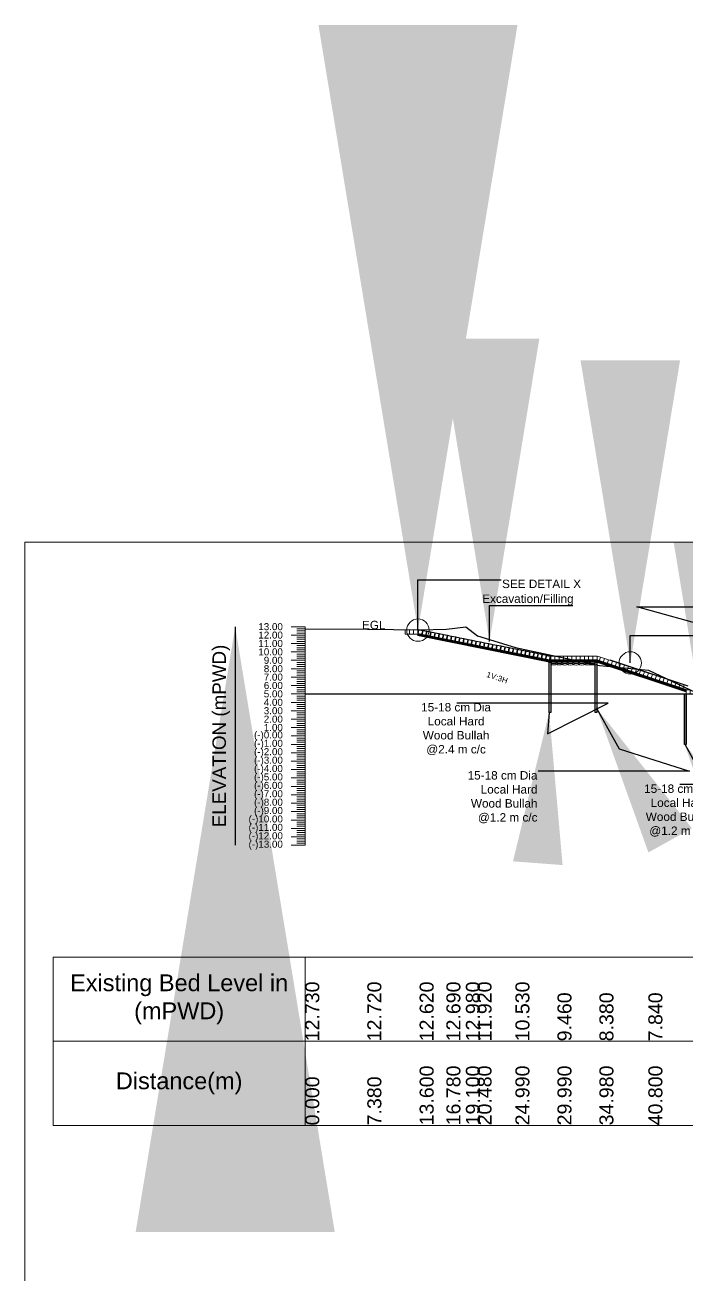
# Model space of a CAD drawing. Header units: inches. Extents: x 89000 to 215006, y -31937 to 0.
# Drawn here: x 157496.6 to 157575.2, y -31788.7 to -31640.1 of the extents above; entities that cross this region are included whole.
import ezdxf

# ---------------------------------------------------------------- set-up
doc = ezdxf.new("R2010")
doc.units = ezdxf.units.IN
doc.header["$LTSCALE"] = 7
doc.header["$MEASUREMENT"] = 0
for name, color, linetype, lineweight in [('Cross section Data Border', 7, 'Continuous', 9), ('Cross Section Labels', 7, 'Continuous', 9), ('Existing_Bed_Level for Xsection', 7, 'Continuous', 25), ('Long Section Labels', 7, 'Continuous', 9)]:
    doc.layers.add(name, color=color, linetype=linetype, lineweight=lineweight)
doc.layers.add('New Slope Line', color=10, linetype='Continuous')
doc.layers.add('Pitching Lines', color=7, linetype='Continuous')
doc.styles.get("Standard").update_dxf_attribs({"font": 'arial.ttf'})
doc.dimstyles.get("Standard").update_dxf_attribs({"dimtxt": 0.18, "dimasz": 0.18, "dimexe": 0.18, "dimexo": 0.0625, "dimgap": 0.09, "dimtad": 0, "dimtih": 1, "dimtoh": 1, "dimdec": 4, "dimzin": 0, "dimdsep": 46, "dimtxsty": 'Standard', "dimcen": 0.09, "dimadec": 0, "dimazin": 0, "dimtfac": 1, "dimtdec": 4, "dimtofl": 0, "dimtmove": 0, "dimatfit": 3, "dimfxl": 1, "dimtolj": 1, "dimtzin": 0, "dimarcsym": 0})

msp = doc.modelspace()

# ---------------------------------------------------------------- linework, layer by layer
at = {"layer": 'Cross section Data Border'}
msp.add_lwpolyline([(157499.93867, -31751.00539), (157798.412, -31751.00539), (157798.412, -31771.00539), (157499.93867, -31771.00539)], close=True, dxfattribs=at)
for points in [[(157529.93867, -31751.00539), (157529.93867, -31771.00539)], [(157499.93867, -31761.00539), (157798.412, -31761.00539)]]:
    msp.add_lwpolyline(points, dxfattribs=at)
at = {"layer": 'Cross Section Labels'}
for centre in [(157543.34174, -31712.075), (157568.59089, -31715.9848)]:
    msp.add_circle(centre, 1.33333, dxfattribs=at)
at = {"layer": 'Existing_Bed_Level for Xsection'}
for points in [[(157529.93867, -31711.94206), (157537.31867, -31711.95206), (157543.53867, -31712.05206), (157546.71867, -31711.98206), (157549.03867, -31711.69206), (157550.41867, -31712.75206), (157554.92867, -31714.14206), (157559.92867, -31715.21206), (157564.91867, -31716.29206), (157570.73867, -31716.83206), (157580.56867, -31721.50206)], [(157575.46666, -31718.75539), (157566.21666, -31715.67206)], [(157529.93867, -31719.67206), (157795.07867, -31719.67206)]]:
    msp.add_lwpolyline(points, dxfattribs=at)
at = {"layer": 'Long Section Labels'}
msp.add_line((157564.63564, -31715.17206), (157565.04954, -31715.28302), dxfattribs=at)
for points in [[(157496.60534, -31701.60806), (157829.93867, -31701.60806), (157829.93867, -31937.30806), (157496.60534, -31937.30806)], [(157542.3192, -31712.05007), (157541.8192, -31712.05007), (157541.8192, -31712.55007), (157542.3192, -31712.55007)], [(157542.8192, -31712.05007), (157542.3192, -31712.05007), (157542.3192, -31712.55007), (157542.8192, -31712.55007)], [(157543.31926, -31712.05007), (157542.81926, -31712.05007), (157542.81926, -31712.55007), (157543.31926, -31712.55007)], [(157559.63552, -31715.17206), (157559.13552, -31715.17206), (157559.13552, -31715.67206), (157559.63552, -31715.67206)], [(157560.13552, -31715.17206), (157559.63552, -31715.17206), (157559.63552, -31715.67206), (157560.13552, -31715.67206)], [(157560.63552, -31715.17206), (157560.13552, -31715.17206), (157560.13552, -31715.67206), (157560.63552, -31715.67206)], [(157561.13552, -31715.17206), (157560.63552, -31715.17206), (157560.63552, -31715.67206), (157561.13552, -31715.67206)], [(157561.63552, -31715.17206), (157561.13552, -31715.17206), (157561.13552, -31715.67206), (157561.63552, -31715.67206)], [(157562.13552, -31715.17206), (157561.63552, -31715.17206), (157561.63552, -31715.67206), (157562.13552, -31715.67206)], [(157562.63552, -31715.17206), (157562.13552, -31715.17206), (157562.13552, -31715.67206), (157562.63552, -31715.67206)], [(157563.13552, -31715.17206), (157562.63552, -31715.17206), (157562.63552, -31715.67206), (157563.13552, -31715.67206)], [(157563.63552, -31715.17206), (157563.13552, -31715.17206), (157563.13552, -31715.67206), (157563.63552, -31715.67206)], [(157564.13552, -31715.17206), (157563.63552, -31715.17206), (157563.63552, -31715.67206), (157564.13552, -31715.67206)], [(157564.63552, -31715.17206), (157564.13552, -31715.17206), (157564.13552, -31715.67206), (157564.63552, -31715.67206)], [(157565.52388, -31715.44113), (157565.04954, -31715.28302), (157564.89143, -31715.75736), (157565.36577, -31715.91547)], [(157565.99822, -31715.59925), (157565.52388, -31715.44113), (157565.36577, -31715.91547), (157565.84011, -31716.07359)], [(157566.47257, -31715.75736), (157565.99822, -31715.59925), (157565.84011, -31716.07359), (157566.31445, -31716.2317)], [(157566.94691, -31715.91547), (157566.47257, -31715.75736), (157566.31445, -31716.2317), (157566.78879, -31716.38982)], [(157567.42125, -31716.07359), (157566.94691, -31715.91547), (157566.78879, -31716.38982), (157567.26314, -31716.54793)], [(157567.89559, -31716.2317), (157567.42125, -31716.07359), (157567.26314, -31716.54793), (157567.73748, -31716.70604)], [(157568.36993, -31716.38982), (157567.89559, -31716.2317), (157567.73748, -31716.70604), (157568.21182, -31716.86416)], [(157568.84427, -31716.54793), (157568.36993, -31716.38982), (157568.21182, -31716.86416), (157568.68616, -31717.02227)], [(157569.31862, -31716.70604), (157568.84427, -31716.54793), (157568.68616, -31717.02227), (157569.1605, -31717.18039)], [(157569.79296, -31716.86416), (157569.31862, -31716.70604), (157569.1605, -31717.18039), (157569.63484, -31717.3385)], [(157570.2673, -31717.02227), (157569.79296, -31716.86416), (157569.63484, -31717.3385), (157570.10919, -31717.49661)], [(157570.74164, -31717.18039), (157570.2673, -31717.02227), (157570.10919, -31717.49661), (157570.58353, -31717.65473)], [(157571.21598, -31717.3385), (157570.74164, -31717.18039), (157570.58353, -31717.65473), (157571.05787, -31717.81284)], [(157571.69032, -31717.49661), (157571.21598, -31717.3385), (157571.05787, -31717.81284), (157571.53221, -31717.97096)], [(157572.16467, -31717.65473), (157571.69032, -31717.49661), (157571.53221, -31717.97096), (157572.00655, -31718.12907)], [(157572.63901, -31717.81284), (157572.16467, -31717.65473), (157572.00655, -31718.12907), (157572.48089, -31718.28718)], [(157573.11335, -31717.97096), (157572.63901, -31717.81284), (157572.48089, -31718.28718), (157572.95524, -31718.4453)], [(157573.58769, -31718.12907), (157573.11335, -31717.97096), (157572.95524, -31718.4453), (157573.42958, -31718.60341)], [(157574.06203, -31718.28718), (157573.58769, -31718.12907), (157573.42958, -31718.60341), (157573.90392, -31718.76152)], [(157574.53637, -31718.4453), (157574.06203, -31718.28718), (157573.90392, -31718.76152), (157574.37826, -31718.91964)], [(157575.01072, -31718.60341), (157574.53637, -31718.4453), (157574.37826, -31718.91964), (157574.8526, -31719.07775)], [(157575.71666, -31719.17206), (157575.21666, -31719.17206), (157575.21666, -31719.67206), (157575.71666, -31719.67206)]]:
    msp.add_lwpolyline(points, close=True, dxfattribs=at)
for points in [[(157529.93867, -31711.67206), (157528.272, -31711.67206)], [(157529.93867, -31737.67206), (157529.93867, -31736.67206), (157529.93867, -31735.67206), (157529.93867, -31734.67206), (157529.93867, -31733.67206), (157529.93867, -31732.67206), (157529.93867, -31731.67206), (157529.93867, -31730.67206), (157529.93867, -31729.67206), (157529.93867, -31728.67206), (157529.93867, -31727.67206), (157529.93867, -31726.67206), (157529.93867, -31725.67206), (157529.93867, -31724.67206), (157529.93867, -31723.67206), (157529.93867, -31722.67206), (157529.93867, -31721.67206), (157529.93867, -31720.67206), (157529.93867, -31719.67206), (157529.93867, -31718.67206), (157529.93867, -31717.67206), (157529.93867, -31716.67206), (157529.93867, -31715.67206), (157529.93867, -31714.67206), (157529.93867, -31713.67206), (157529.93867, -31712.67206), (157529.93867, -31711.67206)], [(157529.93867, -31712.67206), (157528.272, -31712.67206)], [(157529.93867, -31711.92206), (157528.93867, -31711.92206)], [(157529.93867, -31712.17206), (157528.93867, -31712.17206)], [(157529.93867, -31712.42206), (157528.93867, -31712.42206)], [(157529.93867, -31712.92206), (157528.93867, -31712.92206)], [(157529.93867, -31713.17206), (157528.93867, -31713.17206)], [(157529.93867, -31713.67206), (157528.272, -31713.67206)], [(157529.93867, -31714.67206), (157528.272, -31714.67206)], [(157529.93867, -31713.42206), (157528.93867, -31713.42206)], [(157529.93867, -31713.92206), (157528.93867, -31713.92206)], [(157529.93867, -31714.17206), (157528.93867, -31714.17206)], [(157529.93867, -31714.42206), (157528.93867, -31714.42206)], [(157529.93867, -31715.67206), (157528.272, -31715.67206)], [(157529.93867, -31714.92206), (157528.93867, -31714.92206)], [(157529.93867, -31715.17206), (157528.93867, -31715.17206)], [(157529.93867, -31715.42206), (157528.93867, -31715.42206)], [(157529.93867, -31715.92206), (157528.93867, -31715.92206)], [(157529.93867, -31716.17206), (157528.93867, -31716.17206)], [(157564.63552, -31715.67206), (157564.89143, -31715.75736), (157564.91986, -31715.67206)], [(157529.93867, -31716.67206), (157528.272, -31716.67206)], [(157529.93867, -31717.67206), (157528.272, -31717.67206)], [(157529.93867, -31716.42206), (157528.93867, -31716.42206)], [(157529.93867, -31716.92206), (157528.93867, -31716.92206)], [(157529.93867, -31717.17206), (157528.93867, -31717.17206)], [(157529.93867, -31717.42206), (157528.93867, -31717.42206)], [(157529.93867, -31718.67206), (157528.272, -31718.67206)], [(157529.93867, -31717.92206), (157528.93867, -31717.92206)], [(157529.93867, -31718.17206), (157528.93867, -31718.17206)], [(157529.93867, -31718.42206), (157528.93867, -31718.42206)], [(157529.93867, -31718.92206), (157528.93867, -31718.92206)], [(157529.93867, -31719.17206), (157528.93867, -31719.17206)], [(157529.93867, -31719.67206), (157528.272, -31719.67206)], [(157529.93867, -31720.67206), (157528.272, -31720.67206)], [(157529.93867, -31719.42206), (157528.93867, -31719.42206)], [(157529.93867, -31719.92206), (157528.93867, -31719.92206)], [(157529.93867, -31720.17206), (157528.93867, -31720.17206)], [(157529.93867, -31720.42206), (157528.93867, -31720.42206)], [(157529.93867, -31721.67206), (157528.272, -31721.67206)], [(157529.93867, -31720.92206), (157528.93867, -31720.92206)], [(157529.93867, -31721.17206), (157528.93867, -31721.17206)], [(157529.93867, -31721.42206), (157528.93867, -31721.42206)], [(157529.93867, -31721.92206), (157528.93867, -31721.92206)], [(157529.93867, -31722.17206), (157528.93867, -31722.17206)], [(157529.93867, -31722.67206), (157528.272, -31722.67206)], [(157529.93867, -31723.67206), (157528.272, -31723.67206)], [(157529.93867, -31722.42206), (157528.93867, -31722.42206)], [(157529.93867, -31722.92206), (157528.93867, -31722.92206)], [(157529.93867, -31723.17206), (157528.93867, -31723.17206)], [(157529.93867, -31723.42206), (157528.93867, -31723.42206)], [(157529.93867, -31724.67206), (157528.272, -31724.67206)], [(157529.93867, -31723.92206), (157528.93867, -31723.92206)], [(157529.93867, -31724.17206), (157528.93867, -31724.17206)], [(157529.93867, -31724.42206), (157528.93867, -31724.42206)], [(157529.93867, -31724.92206), (157528.93867, -31724.92206)], [(157529.93867, -31725.67206), (157528.272, -31725.67206)], [(157529.93867, -31725.17206), (157528.93867, -31725.17206)], [(157529.93867, -31725.42206), (157528.93867, -31725.42206)], [(157529.93867, -31725.92206), (157528.93867, -31725.92206)], [(157529.93867, -31726.17206), (157528.93867, -31726.17206)], [(157529.93867, -31726.42206), (157528.93867, -31726.42206)], [(157529.93867, -31726.67206), (157528.272, -31726.67206)], [(157529.93867, -31727.67206), (157528.272, -31727.67206)], [(157529.93867, -31726.92206), (157528.93867, -31726.92206)], [(157529.93867, -31727.17206), (157528.93867, -31727.17206)], [(157529.93867, -31727.42206), (157528.93867, -31727.42206)], [(157529.93867, -31727.92206), (157528.93867, -31727.92206)], [(157529.93867, -31728.67206), (157528.272, -31728.67206)], [(157529.93867, -31728.17206), (157528.93867, -31728.17206)], [(157529.93867, -31728.42206), (157528.93867, -31728.42206)], [(157529.93867, -31728.92206), (157528.93867, -31728.92206)], [(157529.93867, -31729.17206), (157528.93867, -31729.17206)], [(157529.93867, -31729.42206), (157528.93867, -31729.42206)], [(157529.93867, -31729.67206), (157528.272, -31729.67206)], [(157529.93867, -31730.67206), (157528.272, -31730.67206)], [(157529.93867, -31729.92206), (157528.93867, -31729.92206)], [(157529.93867, -31730.17206), (157528.93867, -31730.17206)], [(157529.93867, -31730.42206), (157528.93867, -31730.42206)], [(157529.93867, -31730.92206), (157528.93867, -31730.92206)], [(157529.93867, -31731.67206), (157528.272, -31731.67206)], [(157529.93867, -31731.17206), (157528.93867, -31731.17206)], [(157529.93867, -31731.42206), (157528.93867, -31731.42206)], [(157529.93867, -31731.92206), (157528.93867, -31731.92206)], [(157529.93867, -31732.17206), (157528.93867, -31732.17206)], [(157529.93867, -31732.42206), (157528.93867, -31732.42206)], [(157529.93867, -31732.67206), (157528.272, -31732.67206)], [(157529.93867, -31733.67206), (157528.272, -31733.67206)], [(157529.93867, -31732.92206), (157528.93867, -31732.92206)], [(157529.93867, -31733.17206), (157528.93867, -31733.17206)], [(157529.93867, -31733.42206), (157528.93867, -31733.42206)], [(157529.93867, -31733.92206), (157528.93867, -31733.92206)], [(157529.93867, -31734.67206), (157528.272, -31734.67206)], [(157529.93867, -31734.17206), (157528.93867, -31734.17206)], [(157529.93867, -31734.42206), (157528.93867, -31734.42206)], [(157529.93867, -31734.92206), (157528.93867, -31734.92206)], [(157529.93867, -31735.17206), (157528.93867, -31735.17206)], [(157529.93867, -31735.42206), (157528.93867, -31735.42206)], [(157529.93867, -31735.67206), (157528.272, -31735.67206)], [(157529.93867, -31736.67206), (157528.272, -31736.67206)], [(157529.93867, -31735.92206), (157528.93867, -31735.92206)], [(157529.93867, -31736.17206), (157528.93867, -31736.17206)], [(157529.93867, -31736.42206), (157528.93867, -31736.42206)], [(157529.93867, -31736.92206), (157528.93867, -31736.92206)], [(157529.93867, -31737.67206), (157528.272, -31737.67206)], [(157529.93867, -31737.17206), (157528.93867, -31737.17206)], [(157529.93867, -31737.42206), (157528.93867, -31737.42206)]]:
    msp.add_lwpolyline(points, dxfattribs=at)
for centre in [(157559.47677, -31715.95207), (157559.48188, -31716.13929), (157560.1483, -31715.95409), (157560.1534, -31716.14132), (157560.82185, -31715.96018), (157560.82696, -31716.1474), (157561.48875, -31715.96368), (157561.49385, -31716.1509), (157562.1557, -31715.96368), (157562.16081, -31716.1509), (157562.82861, -31715.95839), (157562.83372, -31716.14561), (157563.49485, -31715.95303), (157563.49995, -31716.14026), (157564.09067, -31715.95055), (157564.09577, -31716.13777)]:
    msp.add_ellipse(centre, major_axis=(0.33271, -0.00768), ratio=0.255, dxfattribs=at)
at = {"layer": 'New Slope Line'}
for p, q in [((157559.00219, -31715.67206), (157543.31806, -31712.53523)), ((157558.51185, -31715.57399), (157558.64796, -31714.93799)), ((157558.51185, -31715.57399), (157559.00219, -31715.67206)), ((157558.60991, -31715.0837), (157559.10683, -31715.18308)), ((157559.00219, -31715.67206), (157559.13689, -31715.04262)), ((157564.63552, -31715.67206), (157559.00219, -31715.67206)), ((157564.63552, -31715.67206), (157575.21666, -31719.1991))]:
    msp.add_line(p, q, dxfattribs=at)
for points in [[(157575.21666, -31719.40992), (157564.60306, -31715.87206), (157558.98238, -31715.87206), (157543.27884, -31712.73135)], [(157575.21666, -31719.30451), (157564.61929, -31715.77206), (157558.99228, -31715.77206), (157543.29845, -31712.63329)], [(157575.21666, -31719.1991), (157564.63552, -31715.67206), (157559.00219, -31715.67206), (157543.31806, -31712.53523)]]:
    msp.add_lwpolyline(points, dxfattribs=at)
at = {"layer": 'Pitching Lines'}
for p, q in [((157543.31926, -31712.05007), (157543.41612, -31712.04494)), ((157559.13552, -31715.67206), (157559.13552, -31715.87206)), ((157564.60306, -31715.87206), (157564.60306, -31715.67206)), ((157575.03666, -31719.67206), (157575.03666, -31725.67206)), ((157575.21666, -31719.67206), (157575.21666, -31725.67206))]:
    msp.add_line(p, q, dxfattribs=at)
for points in [[(157543.31148, -31712.53392), (157543.80182, -31712.63198), (157543.90646, -31712.14301), (157543.41612, -31712.04494), (157543.31148, -31712.53392)], [(157543.80182, -31712.63198), (157544.29215, -31712.73005), (157544.39679, -31712.24108), (157543.90646, -31712.14301), (157543.80182, -31712.63198)], [(157544.29215, -31712.73005), (157544.78248, -31712.82812), (157544.88713, -31712.33914), (157544.39679, -31712.24108), (157544.29215, -31712.73005)], [(157544.78248, -31712.82812), (157545.27282, -31712.92619), (157545.37746, -31712.43721), (157544.88713, -31712.33914), (157544.78248, -31712.82812)], [(157545.27282, -31712.92619), (157545.76315, -31713.02425), (157545.86779, -31712.53528), (157545.37746, -31712.43721), (157545.27282, -31712.92619)], [(157545.76315, -31713.02425), (157546.25349, -31713.12232), (157546.35813, -31712.63334), (157545.86779, -31712.53528), (157545.76315, -31713.02425)], [(157546.25349, -31713.12232), (157546.74382, -31713.22039), (157546.84846, -31712.73141), (157546.35813, -31712.63334), (157546.25349, -31713.12232)], [(157546.74382, -31713.22039), (157547.23416, -31713.31845), (157547.3388, -31712.82948), (157546.84846, -31712.73141), (157546.74382, -31713.22039)], [(157547.23416, -31713.31845), (157547.72449, -31713.41652), (157547.82913, -31712.92755), (157547.3388, -31712.82948), (157547.23416, -31713.31845)], [(157547.72449, -31713.41652), (157548.21483, -31713.51459), (157548.31947, -31713.02561), (157547.82913, -31712.92755), (157547.72449, -31713.41652)], [(157548.21483, -31713.51459), (157548.70516, -31713.61265), (157548.8098, -31713.12368), (157548.31947, -31713.02561), (157548.21483, -31713.51459)], [(157548.70516, -31713.61265), (157549.1955, -31713.71072), (157549.30014, -31713.22175), (157548.8098, -31713.12368), (157548.70516, -31713.61265)], [(157549.1955, -31713.71072), (157549.68583, -31713.80879), (157549.79047, -31713.31981), (157549.30014, -31713.22175), (157549.1955, -31713.71072)], [(157549.68583, -31713.80879), (157550.17616, -31713.90685), (157550.2808, -31713.41788), (157549.79047, -31713.31981), (157549.68583, -31713.80879)], [(157550.17616, -31713.90685), (157550.6665, -31714.00492), (157550.77114, -31713.51595), (157550.2808, -31713.41788), (157550.17616, -31713.90685)], [(157550.6665, -31714.00492), (157551.15683, -31714.10299), (157551.26147, -31713.61401), (157550.77114, -31713.51595), (157550.6665, -31714.00492)], [(157551.15683, -31714.10299), (157551.64717, -31714.20105), (157551.75181, -31713.71208), (157551.26147, -31713.61401), (157551.15683, -31714.10299)], [(157551.64717, -31714.20105), (157552.1375, -31714.29912), (157552.24214, -31713.81015), (157551.75181, -31713.71208), (157551.64717, -31714.20105)], [(157552.1375, -31714.29912), (157552.62784, -31714.39719), (157552.73248, -31713.90821), (157552.24214, -31713.81015), (157552.1375, -31714.29912)], [(157552.62784, -31714.39719), (157553.11817, -31714.49526), (157553.22281, -31714.00628), (157552.73248, -31713.90821), (157552.62784, -31714.39719)], [(157553.11817, -31714.49526), (157553.60851, -31714.59332), (157553.71315, -31714.10435), (157553.22281, -31714.00628), (157553.11817, -31714.49526)], [(157553.60851, -31714.59332), (157554.09884, -31714.69139), (157554.20348, -31714.20242), (157553.71315, -31714.10435), (157553.60851, -31714.59332)], [(157554.09884, -31714.69139), (157554.58918, -31714.78946), (157554.69382, -31714.30048), (157554.20348, -31714.20242), (157554.09884, -31714.69139)], [(157554.58918, -31714.78946), (157555.07951, -31714.88752), (157555.18415, -31714.39855), (157554.69382, -31714.30048), (157554.58918, -31714.78946)], [(157555.07951, -31714.88752), (157555.56984, -31714.98559), (157555.67448, -31714.49662), (157555.18415, -31714.39855), (157555.07951, -31714.88752)], [(157555.56984, -31714.98559), (157556.06018, -31715.08366), (157556.16482, -31714.59468), (157555.67448, -31714.49662), (157555.56984, -31714.98559)], [(157556.06018, -31715.08366), (157556.55051, -31715.18172), (157556.65515, -31714.69275), (157556.16482, -31714.59468), (157556.06018, -31715.08366)], [(157556.55051, -31715.18172), (157557.04085, -31715.27979), (157557.14549, -31714.79082), (157556.65515, -31714.69275), (157556.55051, -31715.18172)], [(157557.04085, -31715.27979), (157557.53118, -31715.37786), (157557.63582, -31714.88888), (157557.14549, -31714.79082), (157557.04085, -31715.27979)], [(157557.53118, -31715.37786), (157558.02152, -31715.47592), (157558.12616, -31714.98695), (157557.63582, -31714.88888), (157557.53118, -31715.37786)], [(157558.02152, -31715.47592), (157558.51185, -31715.57399), (157558.61649, -31715.08502), (157558.12616, -31714.98695), (157558.02152, -31715.47592)], [(157558.51185, -31715.57399), (157559.00219, -31715.67206), (157559.10683, -31715.18308), (157558.61649, -31715.08502), (157558.51185, -31715.57399)], [(157558.95552, -31715.87206), (157559.13552, -31715.87206), (157559.13552, -31721.87206), (157558.95552, -31721.87206), (157558.95552, -31715.87206)], [(157564.42306, -31715.87206), (157564.60306, -31715.87206), (157564.60306, -31721.87206), (157564.42306, -31721.87206), (157564.42306, -31715.87206)], [(157575.03666, -31719.67206), (157575.21666, -31719.67206), (157575.21666, -31725.67206), (157575.03666, -31725.67206), (157575.03666, -31719.67206)]]:
    msp.add_lwpolyline(points, dxfattribs=at)

# ---------------------------------------------------------------- texts
at = {"layer": 'Cross section Data Border', "char_height": 2, "width": 26.6666667, "attachment_point": 5}
for s, insert in [('Existing Bed Level in (mPWD)', (157514.93867, -31756.00539)), ('Distance(m)', (157514.93867, -31766.00539))]:
    msp.add_mtext(s, dxfattribs=dict(at, insert=insert))
at = {"layer": 'Cross Section Labels', "char_height": 1}
for s, insert, attachment_point in [('SEE DETAIL X', (157553.34174, -31706.075), 1), ('Excavation/Filling', (157561.85171, -31709.14097), 9), ('EGL', (157539.48223, -31711.98684), 9)]:
    msp.add_mtext(s, dxfattribs=dict(at, insert=insert, attachment_point=attachment_point))
at = {"layer": 'Cross Section Labels', "insert": (157552.86697, -31717.40935), "char_height": 0.666667, "attachment_point": 2, "rotation": 341.5650512}
msp.add_mtext('1V:3H', dxfattribs=at)
at = {"layer": 'Cross Section Labels', "char_height": 1, "width": 9.5147901}
for s, insert, attachment_point in [('15-18 cm Dia Local Hard Wood Bullah @2.4 m c/c', (157547.87268, -31720.75006), 2), ('15-18 cm Dia Local Hard Wood Bullah @1.2 m c/c', (157557.5542, -31728.85718), 3), ('15-18 cm Dia Local Hard Wood Bullah @1.2 m c/c', (157574.3926, -31730.44533), 2)]:
    msp.add_mtext(s, dxfattribs=dict(at, insert=insert, attachment_point=attachment_point))
at = {"layer": 'Long Section Labels', "char_height": 0.833333, "attachment_point": 6}
for s, insert in [('13.00', (157527.272, -31711.67206)), ('12.00', (157527.272, -31712.67206)), ('11.00', (157527.272, -31713.67206)), ('10.00', (157527.272, -31714.67206)), ('8.00', (157527.272, -31716.67206)), ('9.00', (157527.272, -31715.67206)), ('7.00', (157527.272, -31717.67206)), ('6.00', (157527.272, -31718.67206)), ('4.00', (157527.272, -31720.67206)), ('5.00', (157527.272, -31719.67206)), ('3.00', (157527.272, -31721.67206)), ('2.00', (157527.272, -31722.67206)), ('1.00', (157527.272, -31723.67206)), ('(-)0.00', (157527.272, -31724.67206)), ('(-)1.00', (157527.272, -31725.67206)), ('(-)2.00', (157527.272, -31726.67206)), ('(-)3.00', (157527.272, -31727.67206)), ('(-)4.00', (157527.272, -31728.67206)), ('(-)5.00', (157527.272, -31729.67206)), ('(-)6.00', (157527.272, -31730.67206)), ('(-)7.00', (157527.272, -31731.67206)), ('(-)8.00', (157527.272, -31732.67206)), ('(-)10.00', (157527.272, -31734.67206)), ('(-)9.00', (157527.272, -31733.67206)), ('(-)11.00', (157527.272, -31735.67206)), ('(-)12.00', (157527.272, -31736.67206)), ('(-)13.00', (157527.272, -31737.67206))]:
    msp.add_mtext(s, dxfattribs=dict(at, insert=insert))
at = {"layer": 'Long Section Labels', "rotation": 90}
for s, insert, char_height, attachment_point in [('ELEVATION (mPWD)', (157519.93867, -31724.67206), 1.6, 5), ('12.730', (157529.93867, -31761.00539), 1.666667, 1), ('12.720', (157537.31867, -31761.00539), 1.666667, 1), ('12.620', (157543.53867, -31761.00539), 1.666667, 1), ('12.690', (157546.71867, -31761.00539), 1.666667, 1), ('12.980', (157549.03867, -31761.00539), 1.666667, 1), ('11.920', (157550.41867, -31761.00539), 1.666667, 1), ('10.530', (157554.92867, -31761.00539), 1.666667, 1), ('9.460', (157559.92867, -31761.00539), 1.666667, 1), ('8.380', (157564.91867, -31761.00539), 1.666667, 1), ('7.840', (157570.73867, -31761.00539), 1.666667, 1), ('0.000', (157529.93867, -31771.00539), 1.666667, 1), ('7.380', (157537.31867, -31771.00539), 1.666667, 1), ('13.600', (157543.53867, -31771.00539), 1.666667, 1), ('16.780', (157546.71867, -31771.00539), 1.666667, 1), ('19.100', (157549.03867, -31771.00539), 1.666667, 1), ('20.480', (157550.41867, -31771.00539), 1.666667, 1), ('24.990', (157554.92867, -31771.00539), 1.666667, 1), ('29.990', (157559.92867, -31771.00539), 1.666667, 1), ('34.980', (157564.91867, -31771.00539), 1.666667, 1), ('40.800', (157570.73867, -31771.00539), 1.666667, 1)]:
    msp.add_mtext(s, dxfattribs=dict(at, insert=insert, char_height=char_height, attachment_point=attachment_point))

# ---------------------------------------------------------------- leaders
at = {"layer": 'Cross Section Labels', "annotation_type": 0, "has_hookline": 1}
for points, override, hookline_direction, text_width in [([(157543.34174, -31712.075), (157543.34174, -31706.075), (157553.25174, -31706.075)], {"dimasz": 72}, 0, 9.32265), ([(157551.85171, -31713.41597), (157551.85171, -31709.14097), (157561.76171, -31709.14097)], {"dimasz": 36}, 0, 10.66644), ([(157568.59089, -31715.9848), (157568.59089, -31712.7348), (157578.50089, -31712.7348)], {"dimasz": 36}, 0, 9.3206), ([(157595.85629, -31720.66353), (157595.85629, -31716.67206), (157569.37466, -31709.32487), (157605.37466, -31709.32487)], {"dimasz": 36}, 0, 41.84629), ([(157576.71666, -31719.67206), (157576.71666, -31718.17206), (157586.62666, -31718.17206)], {"dimasz": 18}, 0, 9.21828), ([(157558.93819, -31721.86192), (157558.7456, -31724.42478), (157565.96268, -31720.75006), (157547.96268, -31720.75006)], {"dimasz": 18}, 1, 8.09618), ([(157564.58574, -31721.36302), (157567.28765, -31726.22209), (157575.6442, -31728.85718), (157557.6442, -31728.85718)], {"dimasz": 18}, 1, 8.09618), ([(157575.01933, -31725.5527), (157577.09453, -31729.38997), (157592.4826, -31730.44533), (157574.4826, -31730.44533)], {"dimasz": 18}, 1, 8.09618)]:
    msp.add_leader(points, dimstyle='Standard', override=override, dxfattribs=dict(at, hookline_direction=hookline_direction, text_width=text_width))
at = {"layer": 'Long Section Labels'}
msp.add_leader([(157521.60534, -31711.67206), (157521.60534, -31737.67206)], dimstyle='Standard', override={"dimasz": 72}, dxfattribs=at)

doc.saveas('drawing.dxf')
